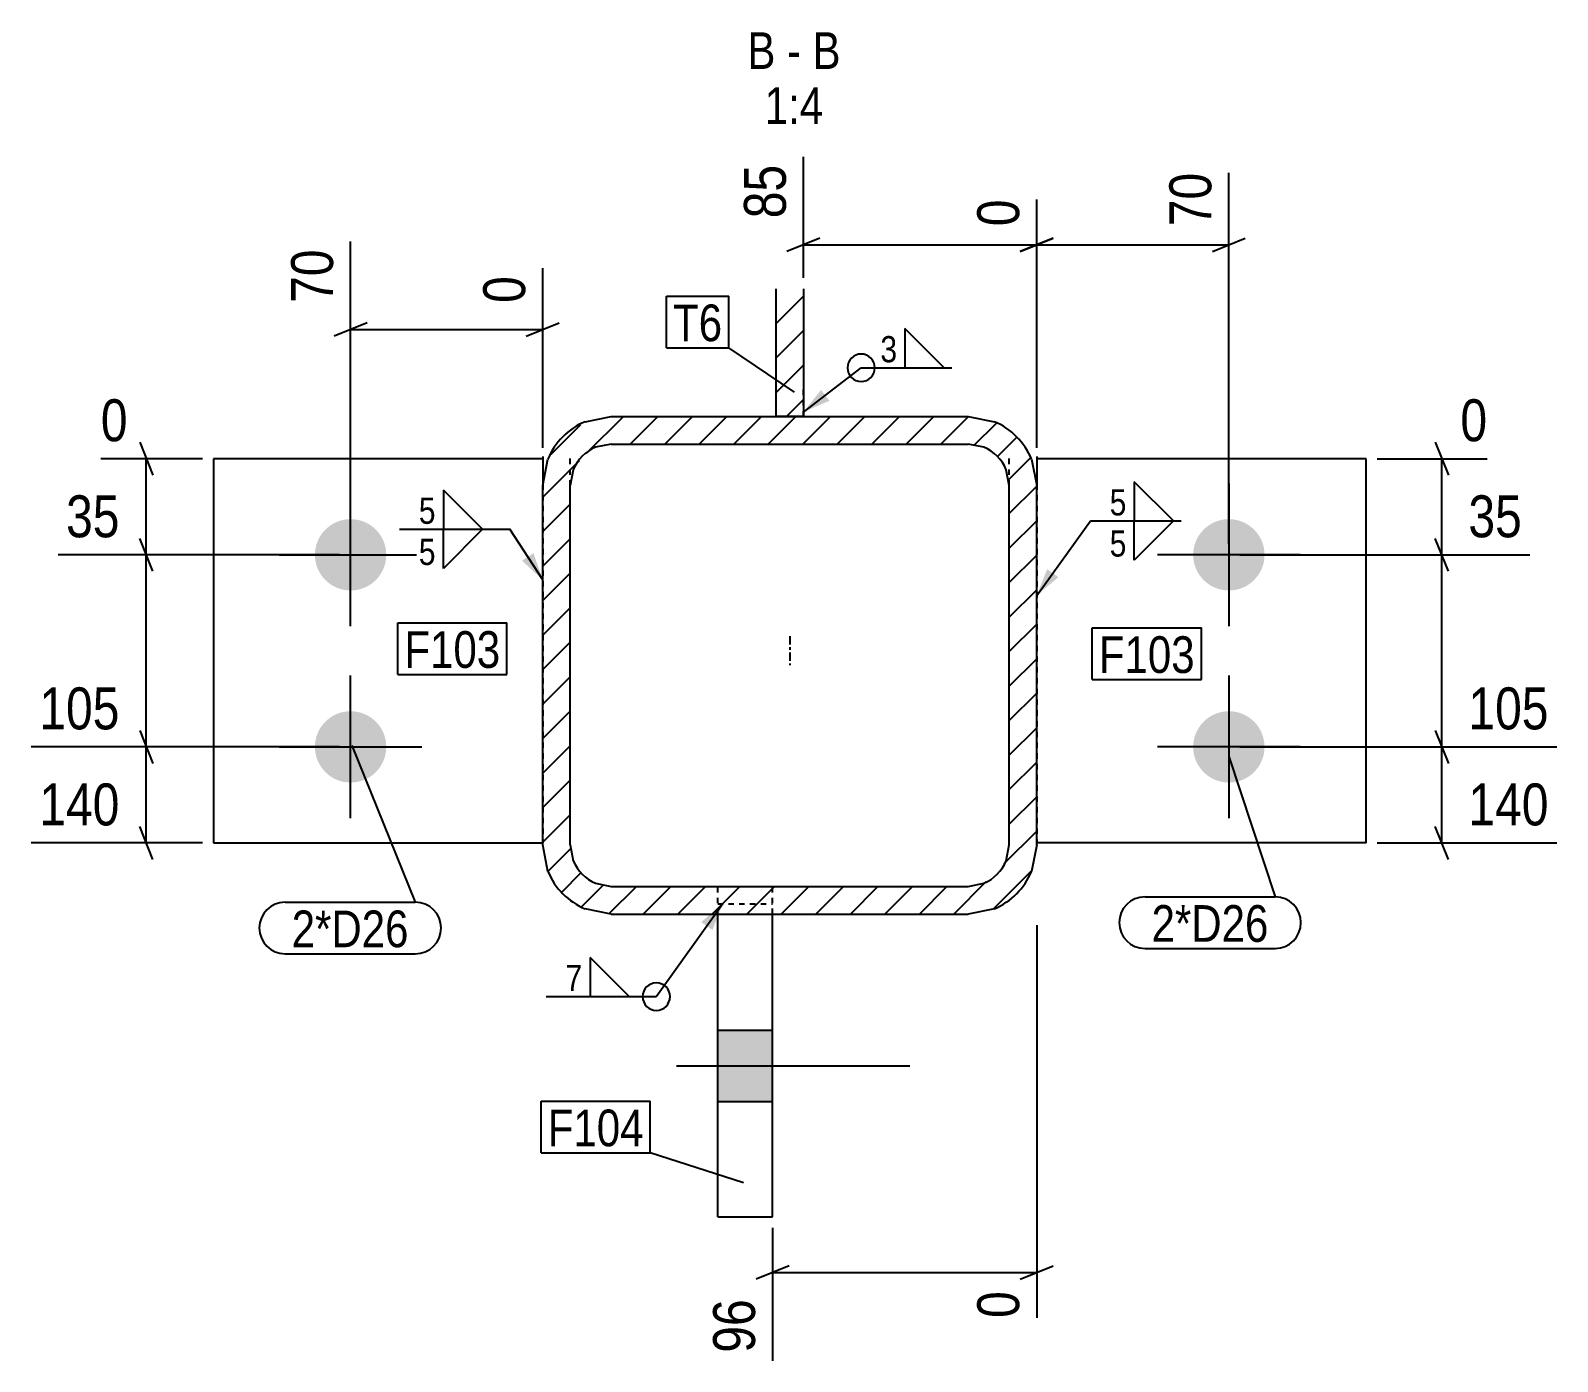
# Model space of a CAD drawing. Header units: millimetres. Extents: x 14 to 35972, y 8 to 829.
# Drawn here: x 13791 to 14347, y 9 to 494 of the extents above; entities that cross this region are included whole.
import ezdxf

# ---------------------------------------------------------------- set-up
doc = ezdxf.new("R2010")
doc.units = ezdxf.units.MM
doc.linetypes.add('DXK_LINE_DOT2', pattern=[3.9198, 1.9599, -1.9599])
doc.linetypes.add('DXK_LINE_DOT3', pattern=[5.9187, 2.979, -0.9799, 0.9799, -0.9799])
for name, color, linetype in [('MÅLSÆTNING', 7, 'Continuous'), ('STÅL', 7, 'Continuous'), ('TEKST', 7, 'Continuous')]:
    doc.layers.add(name, color=color, linetype=linetype)
doc.styles.add('Arial Narrow', font='ARIALN.TTF', dxfattribs={"height": 0.2})

msp = doc.modelspace()

# ---------------------------------------------------------------- hatches: boundary and pattern name
at = {"layer": 'STÅL', "linetype": 'Continuous'}
h = msp.add_hatch(dxfattribs=at)
h.set_pattern_fill('', scale=2.8, style=0, pattern_type=0)
h.set_pattern_definition([(45, (14062.482, 400.188), (-6.2862, 6.2862), [])])
h.paths.add_polyline_path([(14072.48, 400.19), (14062.48, 400.19), (14062.48, 353.73), (14072.48, 353.73)])
h = msp.add_hatch(dxfattribs=at)
h.set_pattern_fill('', scale=2.8, style=0, pattern_type=0)
h.set_pattern_definition([(45, (13979.385, 187.924), (-6.28618, 6.28618), [])])
h.paths.add_polyline_path([(13977.48, 197.56), (13979.38, 187.92), (13984.8, 179.75), (13992.91, 174.29), (14002.48, 172.38), (14132.48, 172.38), (14142.05, 174.29), (14150.16, 179.75), (14155.58, 187.92), (14157.48, 197.56), (14157.48, 328.54), (14155.58, 338.18), (14150.16, 346.35), (14142.05, 351.81), (14132.48, 353.73), (14002.48, 353.73), (13992.91, 351.81), (13984.8, 346.35), (13979.38, 338.18), (13977.48, 328.54)])
h.paths.add_polyline_path([(13988.62, 334.32), (13991.88, 339.23), (13996.74, 342.5), (14002.48, 343.65), (14132.48, 343.65), (14138.22, 342.5), (14143.09, 339.23), (14146.34, 334.32), (14147.48, 328.54), (14147.48, 197.56), (14146.34, 191.78), (14143.09, 186.88), (14138.22, 183.6), (14132.48, 182.45), (14002.48, 182.45), (13996.74, 183.6), (13991.88, 186.88), (13988.62, 191.78), (13987.48, 197.56), (13987.48, 328.54)])
for points in [[(13907.48, 316.29, -1), (13907.48, 290.29, -1)], [(14227.48, 290.29, -1), (14227.48, 316.29, -1)], [(13907.48, 246.29, -1), (13907.48, 220.29, -1)], [(14227.48, 220.29, -1), (14227.48, 246.29, -1)], [(14061.23, 104.11), (14061.23, 130.11), (14041.23, 130.11), (14041.23, 104.11)]]:
    msp.add_hatch(color=96, dxfattribs=at).paths.add_polyline_path(points)
at = {"layer": 'TEKST', "linetype": 'Continuous'}
for points in [[(14081.94, 359.43), (14072.48, 355.32), (14078.89, 363.39)], [(13974.1, 303.9), (13977.48, 294.16), (13969.92, 301.17)], [(14165.36, 295.15), (14157.48, 288.5), (14161.3, 298.07)], [(14035.24, 169.46), (14043.08, 176.14), (14039.3, 166.55)]]:
    msp.add_hatch(color=3, dxfattribs=at).paths.add_polyline_path(points)

# ---------------------------------------------------------------- linework, layer by layer
at = {"layer": 'MÅLSÆTNING', "color": 7, "linetype": 'Continuous'}
for p, q in [((14072.48, 404.19), (14072.48, 448.36)), ((14227.48, 307.29), (14227.48, 442.54)), ((14157.48, 342.29), (14157.48, 432.79)), ((14157.48, 342.29), (14157.48, 432.79)), ((13907.48, 307.29), (13907.48, 417.52)), ((14078.48, 418.64), (14066.48, 413.84)), ((14163.48, 418.64), (14151.48, 413.84)), ((14151.48, 413.84), (14163.48, 418.64)), ((14221.48, 413.84), (14233.48, 418.64)), ((14072.48, 416.24), (14157.48, 416.24)), ((14157.48, 416.24), (14227.48, 416.24)), ((13977.48, 342.29), (13977.48, 407.77)), ((13913.48, 387.79), (13901.48, 382.99)), ((13907.48, 385.39), (13977.48, 385.39)), ((13971.48, 382.99), (13983.48, 387.79)), ((13830.63, 344.29), (13835.43, 332.29)), ((14302.65, 344.29), (14307.45, 332.29)), ((13853.48, 338.29), (13816.48, 338.29)), ((13833.03, 303.29), (13833.03, 338.29)), ((14281.48, 338.29), (14321.6, 338.29)), ((14305.05, 303.29), (14305.05, 338.29)), ((13835.43, 297.29), (13830.63, 309.29)), ((13835.43, 297.29), (13830.63, 309.29)), ((14307.45, 297.29), (14302.65, 309.29)), ((14307.45, 297.29), (14302.65, 309.29)), ((13903.48, 303.29), (13800.9, 303.29)), ((13903.48, 303.29), (13800.9, 303.29)), ((13833.03, 233.29), (13833.03, 303.29)), ((14231.48, 303.29), (14337.18, 303.29)), ((14231.48, 303.29), (14337.18, 303.29)), ((14305.05, 233.29), (14305.05, 303.29)), ((13830.63, 239.29), (13835.43, 227.29)), ((13830.63, 239.29), (13835.43, 227.29)), ((14302.65, 239.29), (14307.45, 227.29)), ((14302.65, 239.29), (14307.45, 227.29)), ((13903.48, 233.29), (13791.15, 233.29)), ((13903.48, 233.29), (13791.15, 233.29)), ((13833.03, 198.29), (13833.03, 233.29)), ((14231.48, 233.29), (14346.93, 233.29)), ((14231.48, 233.29), (14346.93, 233.29)), ((14305.05, 198.29), (14305.05, 233.29)), ((13835.43, 192.29), (13830.63, 204.29)), ((14307.45, 192.29), (14302.65, 204.29)), ((13853.48, 198.29), (13791.15, 198.29)), ((14281.48, 198.29), (14346.93, 198.29)), ((14157.48, 168.38), (14157.48, 25.18)), ((14061.23, 58), (14061.23, 9.6)), ((14067.23, 44.13), (14055.23, 39.33)), ((14061.23, 41.73), (14157.48, 41.73)), ((14151.48, 39.33), (14163.48, 44.13))]:
    msp.add_line(p, q, dxfattribs=at)
at = {"layer": 'STÅL', "color": 2, "linetype": 'Continuous'}
for p, q in [((14062.48, 353.73), (14062.48, 400.19)), ((14072.48, 400.19), (14072.48, 353.73)), ((13992.91, 351.81), (14002.48, 353.73)), ((14002.48, 353.73), (14132.48, 353.73)), ((14072.48, 353.73), (14062.48, 353.73)), ((14132.48, 353.73), (14142.05, 351.81)), ((14002.48, 343.65), (13996.74, 342.5)), ((14002.48, 343.65), (14132.48, 343.65)), ((14138.22, 342.5), (14132.48, 343.65)), ((13977.48, 338.29), (13857.48, 338.29)), ((13857.48, 338.29), (13857.48, 198.29)), ((13977.48, 339.08), (13977.48, 338.29)), ((13977.48, 338.29), (13977.48, 332.86)), ((13977.48, 328.54), (13979.38, 338.18)), ((13988.62, 334.32), (13987.48, 328.54)), ((14147.48, 328.54), (14146.34, 334.32)), ((14155.58, 338.18), (14157.48, 328.54)), ((14157.48, 339.08), (14157.48, 338.29)), ((14157.48, 338.29), (14157.48, 332.86)), ((14277.48, 338.29), (14157.48, 338.29)), ((14277.48, 198.29), (14277.48, 338.29)), ((13977.48, 332.86), (13977.48, 328.54)), ((13977.48, 197.56), (13977.48, 328.54)), ((13987.48, 197.56), (13987.48, 328.54)), ((14147.48, 197.56), (14147.48, 328.54)), ((14157.48, 332.86), (14157.48, 328.54)), ((14157.48, 197.56), (14157.48, 328.54)), ((13857.48, 198.29), (13977.48, 198.29)), ((13979.38, 187.92), (13977.48, 197.56)), ((13987.48, 197.56), (13988.62, 191.78)), ((14146.34, 191.78), (14147.48, 197.56)), ((14157.48, 197.56), (14155.58, 187.92)), ((14277.48, 198.29), (14157.48, 198.29)), ((13996.74, 183.6), (14002.48, 182.45)), ((14132.48, 182.45), (14138.22, 183.6)), ((14002.48, 182.45), (14132.48, 182.45)), ((14002.48, 172.38), (13992.91, 174.29)), ((14142.05, 174.29), (14132.48, 172.38)), ((14002.48, 172.38), (14132.48, 172.38)), ((14041.23, 62), (14041.23, 172.38)), ((14061.23, 62), (14061.23, 172.38)), ((14041.23, 62), (14061.23, 62))]:
    msp.add_line(p, q, dxfattribs=at)
at = {"layer": 'STÅL', "color": 7, "linetype": 'DXK_LINE_DOT2'}
for p, q in [((14062.48, 353.73), (14062.48, 364.27)), ((14072.48, 353.73), (14072.48, 364.27)), ((13977.48, 338.29), (13977.48, 332.86)), ((13987.48, 328.54), (13987.48, 339.08)), ((14147.48, 328.54), (14147.48, 339.08)), ((14157.48, 338.29), (14157.48, 332.86)), ((13977.48, 332.86), (13977.48, 198.29)), ((14157.48, 332.86), (14157.48, 198.29)), ((13987.48, 197.56), (13987.48, 208.11)), ((14147.48, 197.56), (14147.48, 208.11)), ((13977.48, 197.56), (13977.48, 198.29)), ((14157.48, 197.56), (14157.48, 198.29)), ((14041.23, 172.38), (14041.23, 182.92)), ((14061.23, 172.38), (14061.23, 182.92)), ((14041.23, 176.14), (14061.23, 176.14))]:
    msp.add_line(p, q, dxfattribs=at)
at = {"layer": 'STÅL', "color": 96, "linetype": 'Continuous'}
for p, q in [((13907.48, 277.29), (13907.48, 329.29)), ((14227.48, 329.29), (14227.48, 277.29)), ((13881.48, 303.29), (13933.48, 303.29)), ((14253.48, 303.29), (14201.48, 303.29)), ((13907.48, 207.29), (13907.48, 259.29)), ((14227.48, 259.29), (14227.48, 207.29)), ((13881.48, 233.29), (13933.48, 233.29)), ((14253.48, 233.29), (14201.48, 233.29)), ((14041.23, 130.11), (14061.23, 130.11)), ((14026.23, 117.11), (14111.23, 117.11)), ((14041.23, 104.11), (14061.23, 104.11))]:
    msp.add_line(p, q, dxfattribs=at)
at = {"layer": 'STÅL', "color": 7, "linetype": 'DXK_LINE_DOT3'}
msp.add_line((14067.48, 273.59), (14067.48, 263.05), dxfattribs=at)
at = {"layer": 'STÅL', "color": 2, "linetype": 'Continuous'}
for centre, radius, start, end in [((14002.61, 328.66), 25.09, 112.7149, 157.7138), ((14132.36, 328.66), 25.09, 22.2862, 67.2851), ((14002.56, 328.61), 15.06, 112.7149, 157.7138), ((14132.41, 328.61), 15.06, 22.2862, 67.2851), ((14002.56, 197.49), 15.06, 202.2862, 247.2851), ((14132.41, 197.49), 15.06, 292.7149, 337.7138), ((14002.61, 197.44), 25.09, 202.2862, 247.2851), ((14132.36, 197.44), 25.09, 292.7149, 337.7138)]:
    msp.add_arc(centre, radius, start, end, dxfattribs=at)
at = {"layer": 'TEKST', "color": 3, "linetype": 'Continuous'}
for p, q in [((14072.48, 355.32), (14093.51, 371.46)), ((13977.48, 294.16), (13965.44, 312.59)), ((14157.48, 288.5), (14177.06, 315.65)), ((14043.08, 176.14), (14018.88, 142.27))]:
    msp.add_line(p, q, dxfattribs=at)
for centre, start, end in [((14093.51, 371.46), 90, 270), ((14018.88, 142.27), 90, 270), ((14018.88, 142.27), 270, 90)]:
    msp.add_arc(centre, 5, start, end, dxfattribs=at)

# ---------------------------------------------------------------- wipeouts: each hides what was drawn before it
at = {"color": 0, "linetype": 'Continuous'}
for points, layer in [([(14069.28, 448.65), (14046.88, 448.65), (14046.88, 422.75), (14069.28, 422.75)], 'MÅLSÆTNING'), ([(13904.28, 417.8), (13881.88, 417.8), (13881.88, 391.9), (13904.28, 391.9)], 'MÅLSÆTNING'), ([(13974.28, 408.05), (13951.88, 408.05), (13951.88, 391.9), (13974.28, 391.9)], 'MÅLSÆTNING'), ([(13826.51, 306.49), (13826.51, 328.89), (13800.61, 328.89), (13800.61, 306.49)], 'MÅLSÆTNING'), ([(14337.46, 306.49), (14337.46, 328.89), (14311.56, 328.89), (14311.56, 306.49)], 'MÅLSÆTNING'), ([(13826.51, 236.49), (13826.51, 258.89), (13790.86, 258.89), (13790.86, 236.49)], 'MÅLSÆTNING'), ([(14347.21, 236.49), (14347.21, 258.89), (14311.56, 258.89), (14311.56, 236.49)], 'MÅLSÆTNING'), ([(13826.51, 201.49), (13826.51, 223.89), (13790.86, 223.89), (13790.86, 201.49)], 'MÅLSÆTNING'), ([(14347.21, 201.49), (14347.21, 223.89), (14311.56, 223.89), (14311.56, 201.49)], 'MÅLSÆTNING'), ([(14058.03, 35.21), (14035.63, 35.21), (14035.63, 9.31), (14058.03, 9.31)], 'MÅLSÆTNING'), ([(14062.29, 480.36), (14062.29, 494.36), (14052.06, 494.36), (14052.06, 480.36)], 'TEKST'), ([(14071.59, 480.36), (14071.59, 494.36), (14066.49, 494.36), (14066.49, 480.36)], 'TEKST'), ([(14086.01, 480.36), (14086.01, 494.36), (14075.79, 494.36), (14075.79, 480.36)], 'TEKST'), ([(14079.7, 460.36), (14079.7, 474.36), (14058.37, 474.36), (14058.37, 460.36)], 'TEKST')]:
    msp.add_wipeout(points, dxfattribs=at).dxf.layer = layer
at = {"color": 0}
for points in [[(14042.86, 381.15), (14042.86, 395.15), (14024.96, 395.15), (14024.96, 381.15)], [(14107.4, 372.66), (14107.4, 384.26), (14099.71, 384.26), (14099.71, 372.66)], [(14190.95, 316.85), (14190.95, 328.45), (14183.26, 328.45), (14183.26, 316.85)], [(13939.24, 313.79), (13939.24, 325.39), (13931.54, 325.39), (13931.54, 313.79)], [(13962.05, 262.1), (13962.05, 276.1), (13927.09, 276.1), (13927.09, 262.1)], [(14215.06, 260.23), (14215.06, 274.23), (14180.11, 274.23), (14180.11, 260.23)], [(13928.65, 160.29), (13928.65, 174.29), (13886.02, 174.29), (13886.02, 160.29)], [(14241.96, 162.25), (14241.96, 176.25), (14199.33, 176.25), (14199.33, 162.25)], [(13992.68, 143.47), (13992.68, 155.07), (13984.99, 155.07), (13984.99, 143.47)], [(14014.28, 87.75), (14014.28, 101.75), (13979.32, 101.75), (13979.32, 87.75)]]:
    msp.add_wipeout(points, dxfattribs=at).dxf.layer = 'TEKST'

# ---------------------------------------------------------------- next in the draw order: linework, layer by layer
at = {"layer": 'TEKST', "color": 3, "linetype": 'Continuous'}
for p, q in [((14123.74, 371.46), (14109.46, 385.75)), ((14109.46, 385.75), (14109.46, 371.46)), ((14093.51, 371.46), (14126.6, 371.46)), ((14109.46, 371.46), (14123.74, 371.46)), ((14207.3, 315.65), (14193.01, 329.93)), ((14193.01, 329.93), (14193.01, 315.65)), ((13955.58, 312.59), (13941.3, 326.87)), ((13941.3, 326.87), (13941.3, 312.59)), ((13941.3, 312.59), (13955.58, 312.59)), ((14193.01, 315.65), (14207.3, 315.65)), ((14009.02, 142.27), (13994.74, 156.56)), ((13994.74, 156.56), (13994.74, 142.27)), ((13978.79, 142.27), (14018.88, 142.27)), ((13994.74, 142.27), (14009.02, 142.27))]:
    msp.add_line(p, q, dxfattribs=at)
msp.add_arc((14093.51, 371.46), 5, 270, 90, dxfattribs=at)

# ---------------------------------------------------------------- next in the draw order: texts
at = {"layer": 'MÅLSÆTNING', "color": 3, "linetype": 'Continuous', "style": 'Arial Narrow'}
for s, height, p in [('85', 15.271, (14066.08, 425.95)), ('70', 15.271, (13901.08, 395.1)), ('0', 15.27, (13971.08, 395.1)), ('96', 15.271, (14054.83, 12.51))]:
    msp.add_text(s, height=height, rotation=90.0002, dxfattribs=at).set_placement(p)
for s, p in [('35', (13803.81, 309.69)), ('35', (14314.76, 309.69)), ('105', (13794.06, 239.69)), ('105', (14314.76, 239.69)), ('140', (13794.06, 204.69)), ('140', (14314.76, 204.69))]:
    msp.add_text(s, height=15.271, dxfattribs=at).set_placement(p)
at = {"layer": 'TEKST', "color": 3, "linetype": 'Continuous', "style": 'Arial Narrow'}
for s, height, p in [('B', 13.36, (14052.06, 480.36)), ('B', 13.36, (14075.79, 480.36)), ('-', 13.36, (14066.49, 480.36)), ('1:4', 13.362, (14058.37, 460.36))]:
    msp.add_text(s, height=height, dxfattribs=at).set_placement(p)
at = {"layer": 'TEKST', "color": 3, "style": 'Arial Narrow'}
for s, p in [('3', (14100.51, 373.46)), ('5', (13932.34, 314.59)), ('5', (14184.06, 317.65)), ('7', (13985.79, 144.27))]:
    msp.add_text(s, height=9.54, dxfattribs=at).set_placement(p)

# ---------------------------------------------------------------- next in the draw order: wipeouts: each hides what was drawn before it
at = {"color": 0, "linetype": 'Continuous'}
for points in [[(14224.28, 445.74), (14201.88, 445.74), (14201.88, 419.84), (14224.28, 419.84)], [(14154.28, 435.99), (14131.88, 435.99), (14131.88, 419.84), (14154.28, 419.84)], [(13829.43, 341.49), (13829.43, 363.89), (13813.28, 363.89), (13813.28, 341.49)], [(14324.8, 341.49), (14324.8, 363.89), (14308.65, 363.89), (14308.65, 341.49)], [(14154.28, 38.13), (14131.88, 38.13), (14131.88, 21.98), (14154.28, 21.98)]]:
    msp.add_wipeout(points, dxfattribs=at).dxf.layer = 'MÅLSÆTNING'
at = {"color": 0}
for points in [[(14042.86, 381.15), (14042.86, 395.15), (14024.96, 395.15), (14024.96, 381.15)], [(13962.05, 262.1), (13962.05, 276.1), (13927.09, 276.1), (13927.09, 262.1)], [(14215.06, 260.23), (14215.06, 274.23), (14180.11, 274.23), (14180.11, 260.23)], [(13928.65, 160.29), (13928.65, 174.29), (13886.02, 174.29), (13886.02, 160.29)], [(14241.96, 162.25), (14241.96, 176.25), (14199.33, 176.25), (14199.33, 162.25)], [(14014.28, 87.75), (14014.28, 101.75), (13979.32, 101.75), (13979.32, 87.75)]]:
    msp.add_wipeout(points, dxfattribs=at).dxf.layer = 'TEKST'

# ---------------------------------------------------------------- next in the draw order: linework, layer by layer
at = {"layer": 'TEKST', "color": 7, "linetype": 'Continuous'}
for p, q in [((14022.56, 397.55), (14045.26, 397.55)), ((14022.56, 378.75), (14022.56, 397.55)), ((14045.26, 378.75), (14045.26, 397.55)), ((14022.56, 378.75), (14045.26, 378.75)), ((14069.22, 362.59), (14045.26, 378.75)), ((13924.69, 278.5), (13964.45, 278.5)), ((13924.69, 259.7), (13924.69, 278.5)), ((13964.45, 259.7), (13964.45, 278.5)), ((14177.71, 276.63), (14217.46, 276.63)), ((14177.71, 257.83), (14177.71, 276.63)), ((14217.46, 257.83), (14217.46, 276.63)), ((13924.69, 259.7), (13964.45, 259.7)), ((14177.71, 257.83), (14217.46, 257.83)), ((13907.89, 233.81), (13931.05, 176.69)), ((14227.48, 229.75), (14244.36, 178.65)), ((14196.93, 178.65), (14244.36, 178.65)), ((13883.62, 176.69), (13931.05, 176.69)), ((13883.62, 157.89), (13931.05, 157.89)), ((14196.93, 159.85), (14244.36, 159.85)), ((13976.92, 104.15), (14016.68, 104.15)), ((13976.92, 85.35), (13976.92, 104.15)), ((14016.68, 85.35), (14016.68, 104.15)), ((13976.92, 85.35), (14016.68, 85.35)), ((14050.64, 74.44), (14016.68, 85.35))]:
    msp.add_line(p, q, dxfattribs=at)
for centre, start, end in [((14196.93, 169.25), 90, 270), ((14244.36, 169.25), 270, 90), ((13883.62, 167.29), 90, 270), ((13931.05, 167.29), 270, 90)]:
    msp.add_arc(centre, 9.4, start, end, dxfattribs=at)

# ---------------------------------------------------------------- next in the draw order: texts
at = {"layer": 'MÅLSÆTNING', "color": 3, "linetype": 'Continuous', "style": 'Arial Narrow'}
for s, height, p in [('70', 15.271, (14221.08, 423.04)), ('0', 15.27, (14151.08, 423.04)), ('0', 15.27, (14151.08, 25.18))]:
    msp.add_text(s, height=height, rotation=90.0002, dxfattribs=at).set_placement(p)
for p in [(13816.48, 344.69), (14311.85, 344.69)]:
    msp.add_text('0', height=15.27, dxfattribs=at).set_placement(p)
at = {"layer": 'TEKST', "color": 3, "style": 'Arial Narrow'}
for s, p in [('T6', (14024.96, 381.15)), ('F103', (13927.09, 262.1)), ('F103', (14180.11, 260.23)), ('2*D26', (13886.02, 160.29)), ('2*D26', (14199.33, 162.25)), ('F104', (13979.32, 87.75))]:
    msp.add_text(s, height=13.362, dxfattribs=at).set_placement(p)

# ---------------------------------------------------------------- next in the draw order: wipeouts: each hides what was drawn before it
at = {"color": 0, "linetype": 'Continuous'}
for points in [[(14190.95, 301.85), (14190.95, 313.45), (14183.26, 313.45), (14183.26, 301.85)], [(13939.24, 298.79), (13939.24, 310.39), (13931.54, 310.39), (13931.54, 298.79)]]:
    msp.add_wipeout(points, dxfattribs=at).dxf.layer = 'TEKST'

# ---------------------------------------------------------------- next in the draw order: linework, layer by layer
at = {"layer": 'TEKST', "color": 3, "linetype": 'Continuous'}
for p, q in [((13925.34, 312.59), (13965.44, 312.59)), ((13941.3, 312.59), (13955.58, 312.59)), ((13955.58, 312.59), (13941.3, 298.3)), ((13941.3, 298.3), (13941.3, 312.59)), ((14177.06, 315.65), (14210.15, 315.65)), ((14193.01, 315.65), (14207.3, 315.65)), ((14207.3, 315.65), (14193.01, 301.36)), ((14193.01, 301.36), (14193.01, 315.65))]:
    msp.add_line(p, q, dxfattribs=at)

# ---------------------------------------------------------------- next in the draw order: texts
at = {"layer": 'TEKST', "color": 3, "linetype": 'Continuous', "style": 'Arial Narrow'}
for p in [(14184.06, 302.65), (13932.34, 299.59)]:
    msp.add_text('5', height=9.54, dxfattribs=at).set_placement(p)

doc.saveas('drawing.dxf')
